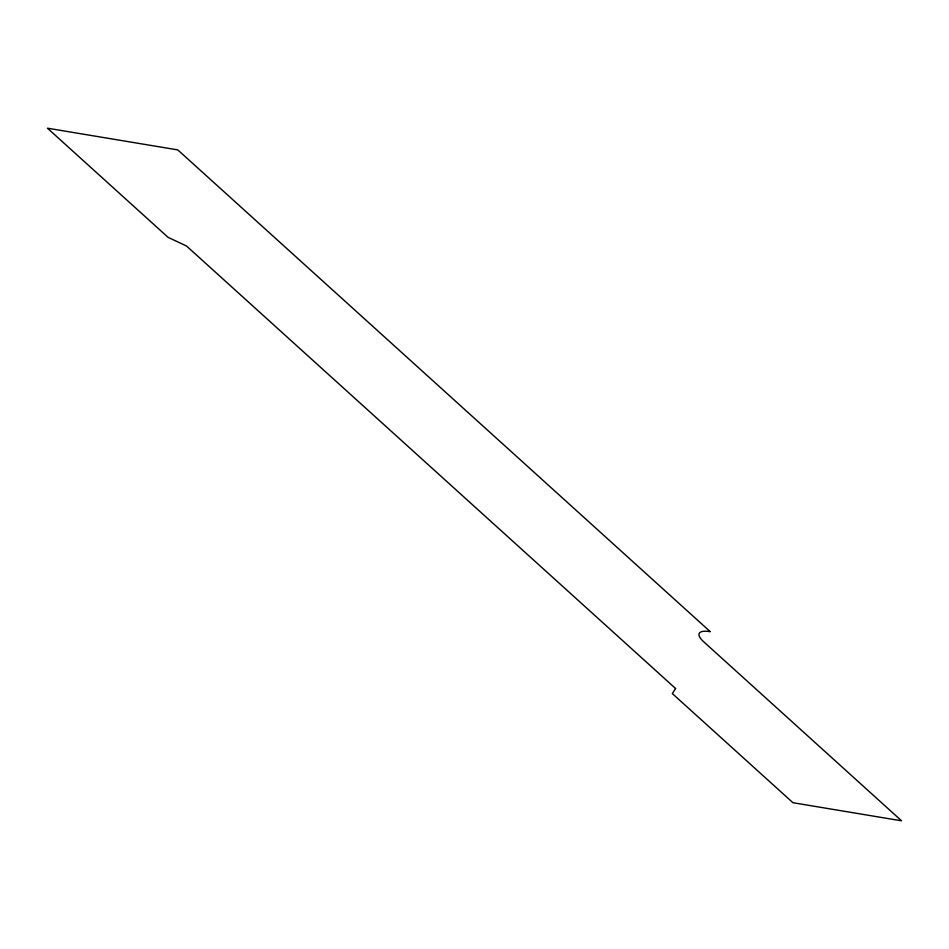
<?xml version="1.0" encoding="UTF-8"?>
<svg xmlns="http://www.w3.org/2000/svg" width="949" height="949" viewBox="0 0 949 949"><rect width="100%" height="100%" fill="white"/><g stroke="black" fill="none" stroke-linecap="round" stroke-linejoin="round"><path stroke-width="1.42" d="M675.581 688.511L672.331 693.577L792.949 802.712L901.55 820.802L703.767 641.844A28.885 8.446 24.5 0 1 710.267 631.69L177.771 149.895L47.45 128.198L168.068 237.333L186.538 246.028L675.581 688.511"/></g></svg>
